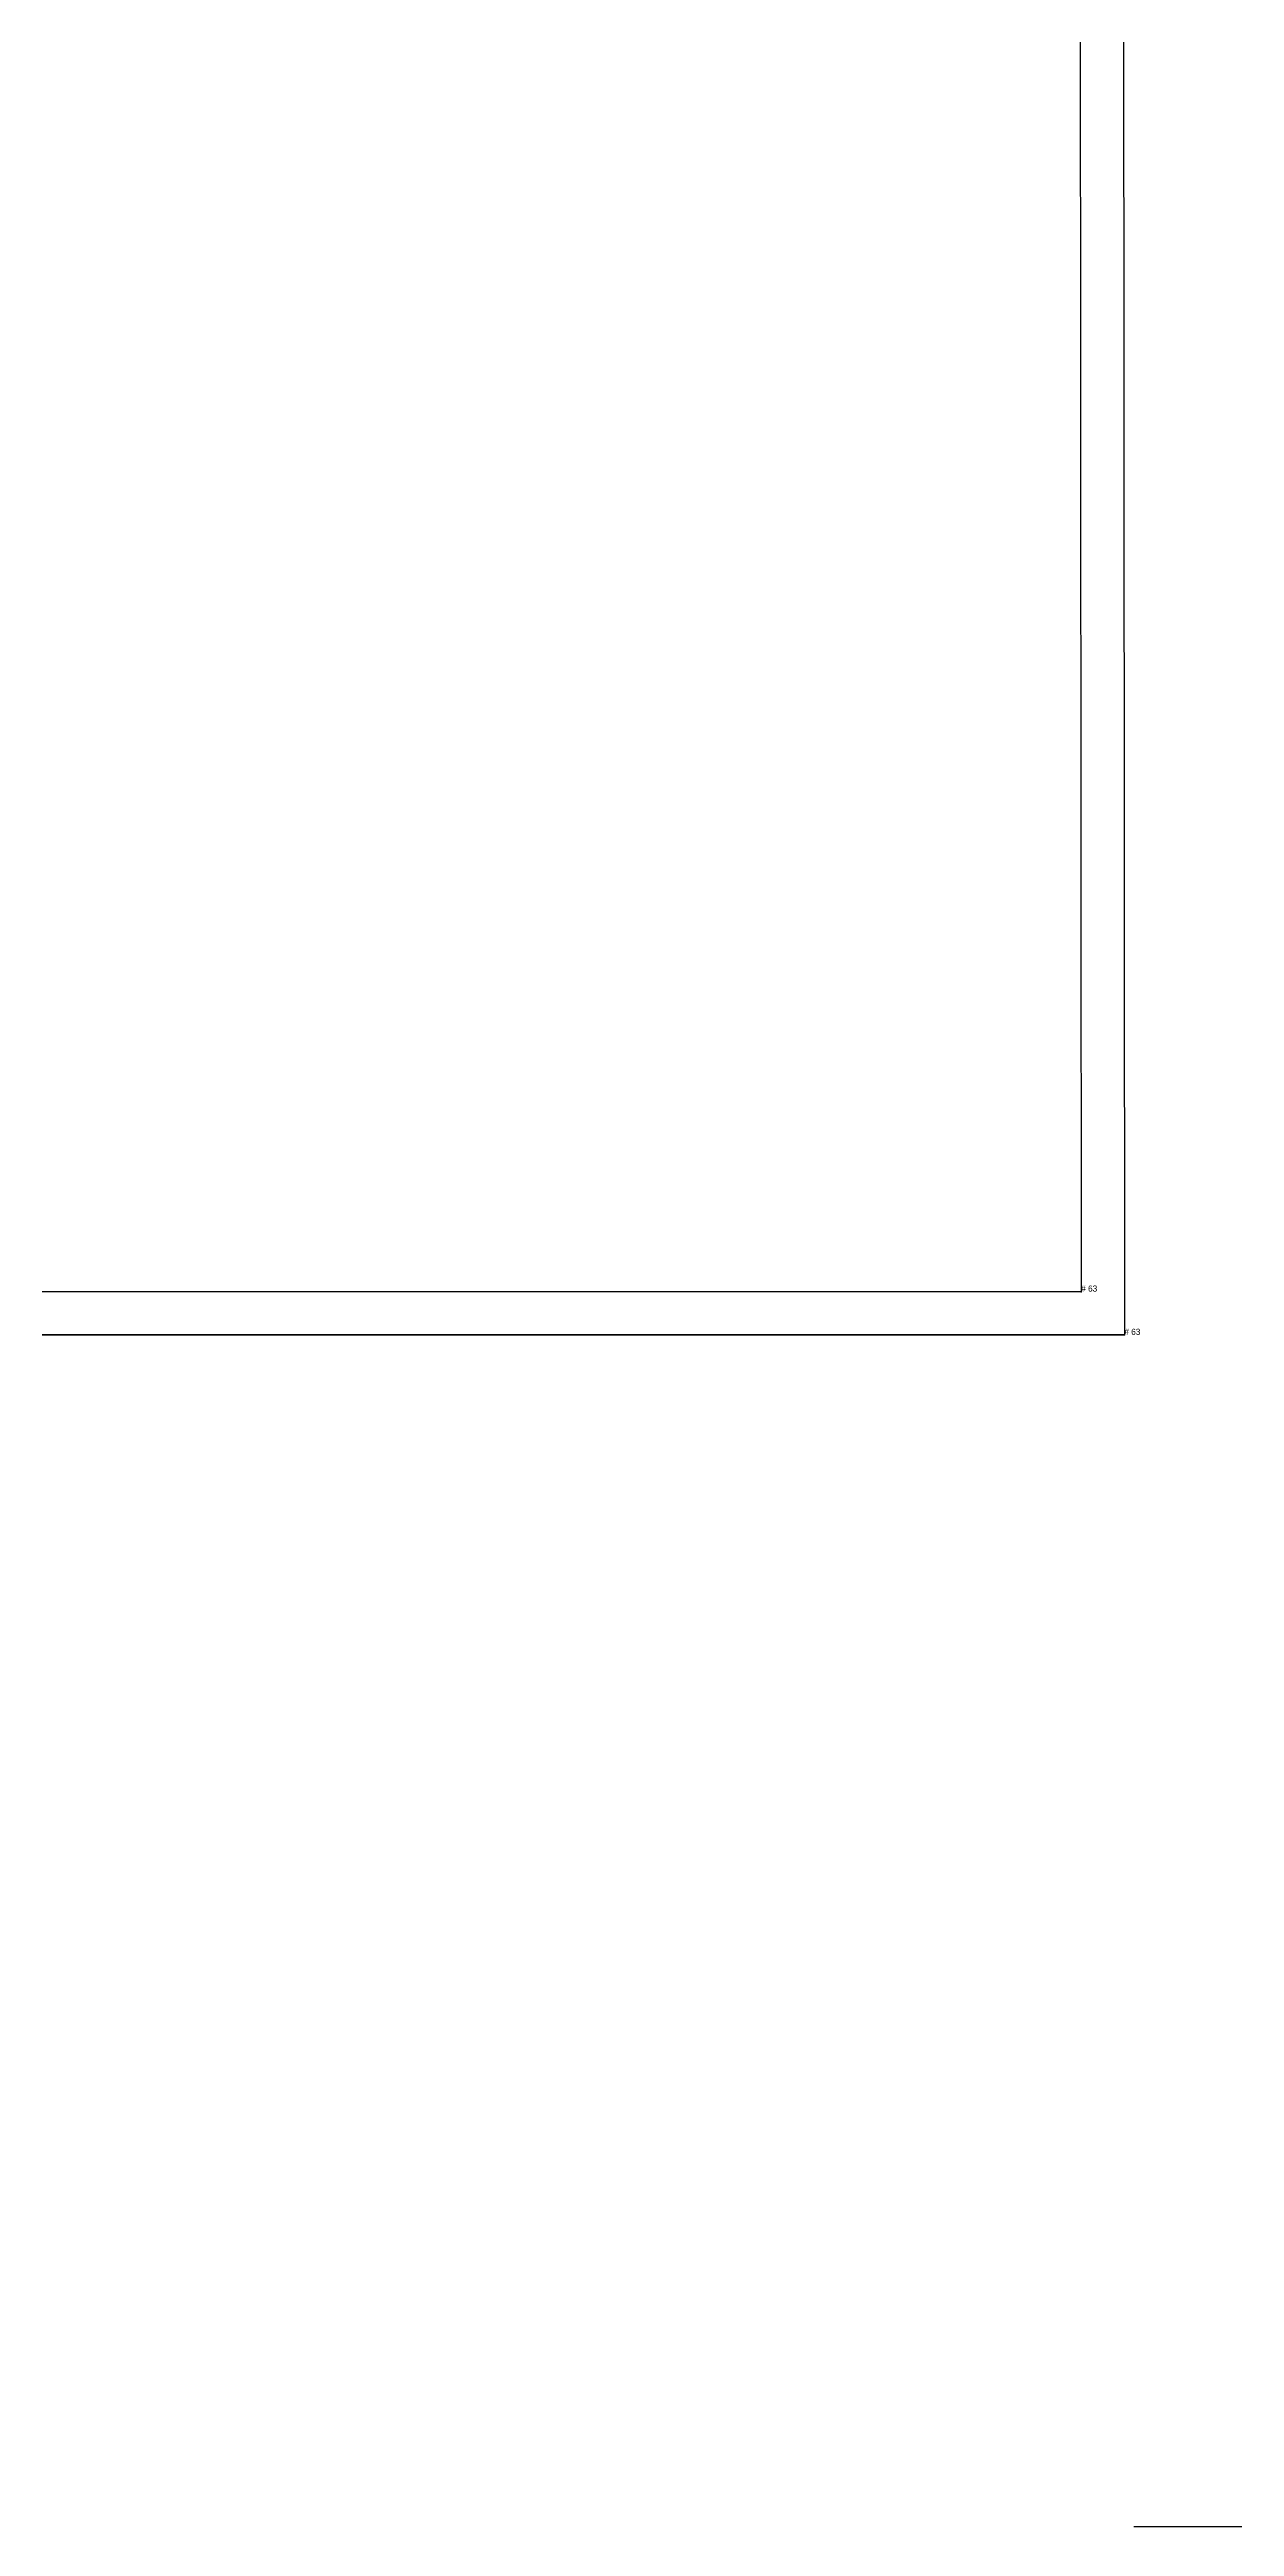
# Model space of a CAD drawing. Extents: x 0 to 1208, y -69 to 896.
# Drawn here: x 604.2 to 796.3, y 63.5 to 464.8 of the extents above; entities that cross this region are included whole.
import ezdxf

# ---------------------------------------------------------------- set-up
doc = ezdxf.new("R2010")
doc.units = 0
for name, color, linetype in [('1', 7, 'CONTINUOUS'), ('14', 7, 'CONTINUOUS'), ('2', 7, 'CONTINUOUS'), ('5', 7, 'CONTINUOUS'), ('84', 7, 'CONTINUOUS'), ('87', 7, 'CONTINUOUS')]:
    doc.layers.add(name, color=color, linetype=linetype)

# ---------------------------------------------------------------- blocks, each defined once
blk = doc.blocks.new('piece_Back_s500_M')
at = {"layer": '1'}
blk.add_lwpolyline([(466.2, 879.06), (481.27, 880.57), (508.52, 885.34), (522.63, 889.33), (529.4, 892.12), (533.92, 895.09), (714.34, 840.91), (712.8, 823.72), (709.99, 786.21), (709.08, 761.41), (709.4, 723), (713.07, 691.77), (717.53, 672.36), (721.68, 660.23), (726.9, 649.4), (732.87, 641.53), (739.92, 634.7), (745.49, 630.95), (753.96, 627.48), (762.74, 625.85), (778.19, 625.17), (778.46, 256.52), (466.2, 256.52)], close=True, dxfattribs=at)
at = {"layer": '14'}
blk.add_lwpolyline([(466.2, 872.04), (482.15, 873.62), (510.1, 878.52), (526.5, 883.26), (530.96, 885.12), (535.2, 887.39), (706.86, 835.85), (705.71, 823.02), (703, 786.58), (701.91, 754.6), (701.87, 737.31), (703.06, 714.05), (707.57, 683.42), (714.55, 659.15), (720.91, 645.78), (727.83, 636.66), (733.02, 631.39), (740.72, 625.6), (749.08, 621.67), (758.52, 619.35), (771.19, 618.34), (771.46, 263.52), (466.2, 263.52)], close=True, dxfattribs=at)
at = {"layer": '2'}
for p in [(771.46, 263.52), (778.46, 256.52)]:
    blk.add_point(p, dxfattribs=at)
at = {"layer": '5'}
blk.add_line((466.2, 256.52), (778.46, 256.52), dxfattribs=at)
at = {"layer": '84'}
blk.add_lwpolyline([(778.19, 625.17), (778.46, 256.52), (466.2, 256.52)], dxfattribs=at)
at = {"layer": '87'}
blk.add_lwpolyline([(771.19, 618.34), (771.46, 263.52), (466.2, 263.52)], dxfattribs=at)
at = {"layer": '1'}
blk.add_text('# 63', height=1, dxfattribs=at).set_placement((778.46, 256.52))
at = {"layer": '14'}
blk.add_text('# 63', height=1, dxfattribs=at).set_placement((771.46, 263.52))
blk = doc.blocks.new('piece_Sleeve_1_s500_M')
at = {"layer": '5'}
blk.add_line((779.99, 63.48), (1027.87, 63.48), dxfattribs=at)

msp = doc.modelspace()

# ---------------------------------------------------------------- block references
at = {"layer": '1'}
for name in ['piece_Back_s500_M', 'piece_Sleeve_1_s500_M']:
    msp.add_blockref(name, (0, 0), dxfattribs=at)

doc.saveas('drawing.dxf')
